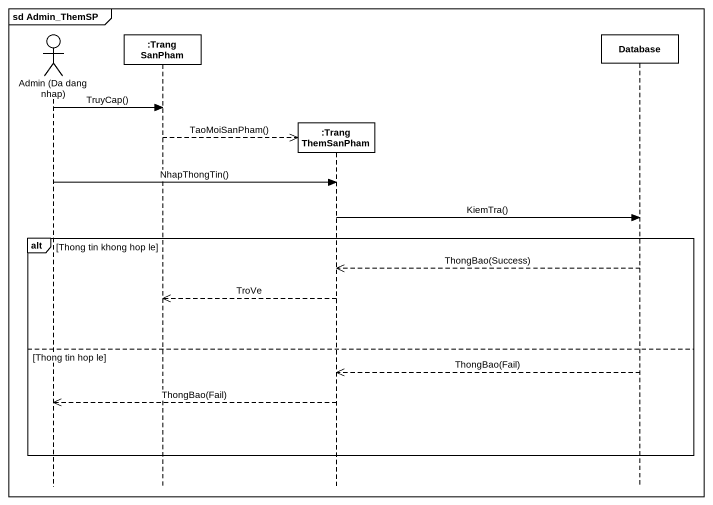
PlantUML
@startuml
mainframe sd Admin_ThemSP
hide footbox
actor "Admin (Da dang nhap)" as Admin_Da_dang_nhap
participant ":Trang SanPham" as Trang_SanPham
participant ":Trang ThemSanPham" as Trang_ThemSanPham
participant "Database" as Database_

Admin_Da_dang_nhap -> Trang_SanPham : TruyCap()
Trang_SanPham -->> Trang_ThemSanPham ** : TaoMoiSanPham()
Admin_Da_dang_nhap -> Trang_ThemSanPham : NhapThongTin()
Trang_ThemSanPham -> Database_ : KiemTra()
alt Thong tin khong hop le
  Database_ -->> Trang_ThemSanPham : ThongBao(Success)
  Trang_ThemSanPham -->> Trang_SanPham : TroVe
else Thong tin hop le
  Database_ -->> Trang_ThemSanPham : ThongBao(Fail)
  Trang_ThemSanPham -->> Admin_Da_dang_nhap : ThongBao(Fail)
end
@enduml
